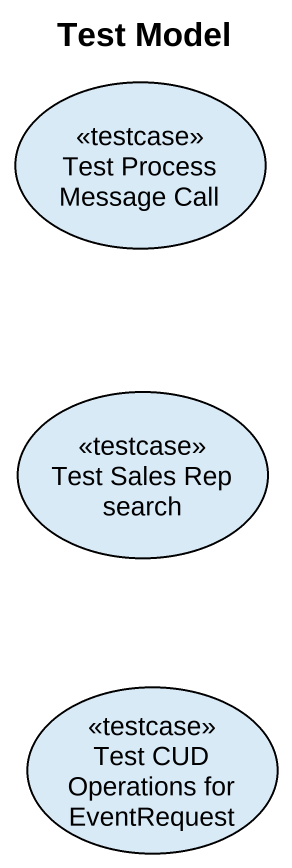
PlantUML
@startuml
title Test Model
usecase "Test Process Message Call" as Test_Process_Message_Call <<testcase>>
usecase "Test Sales Rep search" as Test_Sales_Rep_search <<testcase>>
usecase "Test CUD Operations for EventRequest" as Test_CUD_Operations_for <<testcase>>
@enduml
